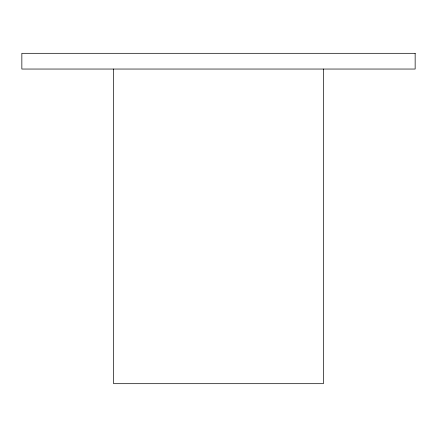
<?xml version="1.0" encoding="UTF-8"?>
<svg xmlns="http://www.w3.org/2000/svg" width="437" height="437" viewBox="0 0 437 437"><rect width="100%" height="100%" fill="white"/><g stroke="black" fill="none" stroke-linecap="round" stroke-linejoin="round"><path stroke-width="0.66" d="M323.38 69.046L323.38 383.686L113.62 383.686L113.62 69.046M415.15 53.314L21.85 53.314L21.85 69.046L415.15 69.046L415.15 53.314"/></g></svg>
